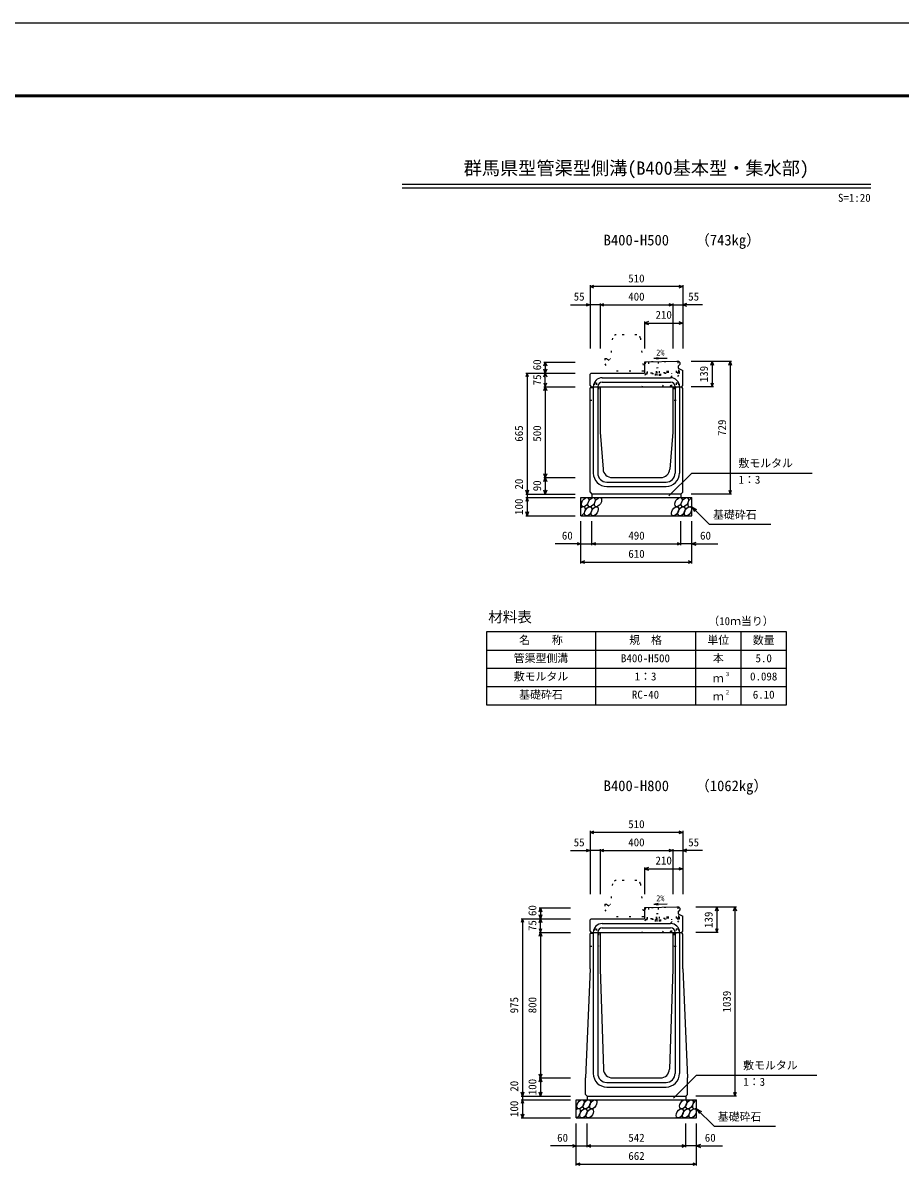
# Model space of a CAD drawing. Units: millimetres, scale not verified. Extents: x -12600 to 12600, y -5940 to 5940.
# Drawn here: x 827 to 5654, y -413 to 5940 of the extents above; entities that cross this region are included whole.
import ezdxf
from ezdxf.enums import TextEntityAlignment as Align

# ---------------------------------------------------------------- set-up
doc = ezdxf.new("R2010")
doc.units = ezdxf.units.MM
doc.header["$LTSCALE"] = 40
doc.linetypes.add('DOTTED', pattern=[1.75, 0.25, -1.5])
for name, color, linetype, lineweight in [('0-0_DIM', 7, 'Continuous', 25), ('0-1_Defpoints', 5, 'Continuous', 25), ('0-2_HATCH', 6, 'Continuous', 25), ('0-3_HYO', 3, 'Continuous', 25), ('0-4_HYO2', 4, 'Continuous', 25), ('0-5_OUTLINE', 3, 'Continuous', 25), ('0-6_OUTLINE2', 4, 'Continuous', 25), ('0-7_TXT', 7, 'Continuous', 25), ('0-8_WAKU', 3, 'Continuous', 25)]:
    doc.layers.add(name, color=color, linetype=linetype, lineweight=lineweight)
doc.styles.add('ＭＳ ゴシック', font='')
doc.styles.get('ＭＳ ゴシック').set_extended_font_data('MS Gothic')

msp = doc.modelspace()

# ---------------------------------------------------------------- linework, layer by layer
at = {"layer": '0-0_DIM'}
for p, q in [((3945, 4498.96), (3945, 4151.46)), ((4455, 4491.46), (3945, 4491.46)), ((4455, 4498.96), (4455, 4151.46)), ((3836.62, 4391.46), (3945, 4391.46)), ((4000, 4391.46), (3945, 4391.46)), ((4000, 4398.96), (4000, 4151.46)), ((4000, 4391.46), (4400, 4391.46)), ((4400, 4398.96), (4400, 4151.46)), ((4400, 4391.46), (4455, 4391.46)), ((4563.38, 4391.46), (4455, 4391.46)), ((4245, 4298.96), (4245, 4151.46)), ((4245, 4291.46), (4455, 4291.46)), ((3691.5, 4076.46), (3864, 4076.46)), ((3699, 4076.46), (3699, 4016.46)), ((4723.5, 4080.46), (4501, 4080.46)), ((4616, 4080.46), (4616, 3941.46)), ((4716, 4080.46), (4716, 3351.46)), ((3591.5, 4016.46), (3864, 4016.46)), ((3599, 4016.46), (3599, 3351.46)), ((3699, 3941.46), (3699, 4016.46)), ((3691.5, 3941.46), (3864, 3941.46)), ((3699, 3941.46), (3699, 3441.46)), ((4623.5, 3941.46), (4501, 3941.46)), ((3691.5, 3441.46), (3864, 3441.46)), ((3699, 3441.46), (3699, 3351.46)), ((4378.77, 3340.65), (4505, 3466.89)), ((4505, 3466.89), (5166.46, 3466.89)), ((3591.5, 3351.46), (3864, 3351.46)), ((3591.5, 3331.46), (3864, 3331.46)), ((3599, 3351.46), (3599, 3331.46)), ((3599, 3331.46), (3599, 3231.46)), ((4723.5, 3351.46), (4501, 3351.46)), ((4505, 3281.46), (4600.76, 3185.71)), ((4505, 3281.46), (4530.98, 3266.46)), ((4505, 3281.46), (4520, 3255.48)), ((3591.5, 3231.46), (3864, 3231.46)), ((3895, 2970.1), (3895, 3201.46)), ((3955, 3070.1), (3955, 3201.46)), ((4445, 3070.1), (4445, 3201.46)), ((4505, 2970.1), (4505, 3201.46)), ((4600.76, 3185.71), (4938.31, 3185.71)), ((3895, 3077.6), (3753.21, 3077.6)), ((3895, 3077.6), (3955, 3077.6)), ((3955, 3077.6), (4445, 3077.6)), ((4505, 3077.6), (4445, 3077.6)), ((4505, 3077.6), (4646.79, 3077.6)), ((3895, 2977.6), (4505, 2977.6)), ((3945, 1498.96), (3945, 1151.46)), ((4455, 1491.46), (3945, 1491.46)), ((4455, 1498.96), (4455, 1151.46)), ((4000, 1398.96), (4000, 1151.46)), ((4400, 1398.96), (4400, 1151.46)), ((3836.62, 1391.46), (3945, 1391.46)), ((4000, 1391.46), (3945, 1391.46)), ((4000, 1391.46), (4400, 1391.46)), ((4400, 1391.46), (4455, 1391.46)), ((4563.38, 1391.46), (4455, 1391.46)), ((4245, 1298.96), (4245, 1151.46)), ((4245, 1291.46), (4455, 1291.46)), ((4749.5, 1080.46), (4527, 1080.46)), ((4642, 1080.46), (4642, 941.46)), ((4742, 1080.46), (4742, 41.46)), ((3665.5, 1076.46), (3838, 1076.46)), ((3673, 1076.46), (3673, 1016.46)), ((3565.5, 1016.46), (3838, 1016.46)), ((3573, 1016.46), (3573, 41.46)), ((3673, 941.46), (3673, 1016.46)), ((3665.5, 941.46), (3838, 941.46)), ((3673, 941.46), (3673, 141.46)), ((4649.5, 941.46), (4527, 941.46)), ((3665.5, 141.46), (3838, 141.46)), ((3673, 141.46), (3673, 41.46)), ((4404.77, 30.65), (4531, 156.89)), ((4531, 156.89), (5192.46, 156.89)), ((3565.5, 41.46), (3838, 41.46)), ((3565.5, 21.46), (3838, 21.46)), ((3573, 41.46), (3573, 21.46)), ((3573, 21.46), (3573, -78.54)), ((4749.5, 41.46), (4527, 41.46)), ((4531, -28.54), (4626.76, -124.29)), ((4531, -28.54), (4556.98, -43.54)), ((4531, -28.54), (4546, -54.52)), ((3565.5, -78.54), (3838, -78.54)), ((3869, -339.9), (3869, -108.54)), ((3929, -239.9), (3929, -108.54)), ((4471, -239.9), (4471, -108.54)), ((4531, -339.9), (4531, -108.54)), ((4626.76, -124.29), (4964.31, -124.29)), ((3869, -232.4), (3727.21, -232.4)), ((3869, -232.4), (3929, -232.4)), ((3929, -232.4), (4471, -232.4)), ((4531, -232.4), (4471, -232.4)), ((4531, -232.4), (4672.79, -232.4)), ((3869, -332.4), (4531, -332.4))]:
    msp.add_line(p, q, dxfattribs=at)
for points in [[(3966.14, 4483.77), (3945, 4491.46), (3966.14, 4499.16)], [(4433.86, 4499.16), (4455, 4491.46), (4433.86, 4483.77)], [(3923.86, 4399.16), (3945, 4391.46), (3923.86, 4383.77)], [(4021.14, 4383.77), (4000, 4391.46), (4021.14, 4399.16)], [(4378.86, 4399.16), (4400, 4391.46), (4378.86, 4383.77)], [(4476.14, 4399.16), (4455, 4391.46), (4476.14, 4383.77)], [(4266.14, 4299.16), (4245, 4291.46), (4266.14, 4283.77)], [(4433.86, 4299.16), (4455, 4291.46), (4433.86, 4283.77)], [(3691.3, 4055.32), (3699, 4076.46), (3706.7, 4055.32)], [(4608.3, 4059.32), (4616, 4080.46), (4623.7, 4059.32)], [(4708.3, 4059.32), (4716, 4080.46), (4723.7, 4059.32)], [(3606.7, 3995.32), (3599, 4016.46), (3591.3, 3995.32)], [(3706.7, 4037.61), (3699, 4016.46), (3691.3, 4037.61)], [(3691.3, 3995.32), (3699, 4016.46), (3706.7, 3995.32)], [(3691.3, 3962.61), (3699, 3941.46), (3706.7, 3962.61)], [(3691.3, 3920.32), (3699, 3941.46), (3706.7, 3920.32)], [(4608.3, 3962.61), (4616, 3941.46), (4623.7, 3962.61)], [(3706.7, 3462.61), (3699, 3441.46), (3691.3, 3462.61)], [(3691.3, 3420.32), (3699, 3441.46), (3706.7, 3420.32)], [(3606.7, 3372.61), (3599, 3351.46), (3591.3, 3372.61)], [(3706.7, 3372.61), (3699, 3351.46), (3691.3, 3372.61)], [(4708.3, 3372.61), (4716, 3351.46), (4723.7, 3372.61)], [(3606.7, 3310.32), (3599, 3331.46), (3591.3, 3310.32)], [(3606.7, 3252.61), (3599, 3231.46), (3591.3, 3252.61)], [(3873.86, 3085.29), (3895, 3077.6), (3873.86, 3069.9)], [(3976.14, 3069.9), (3955, 3077.6), (3976.14, 3085.29)], [(4423.86, 3085.29), (4445, 3077.6), (4423.86, 3069.9)], [(4526.14, 3085.29), (4505, 3077.6), (4526.14, 3069.9)], [(3916.14, 2969.9), (3895, 2977.6), (3916.14, 2985.29)], [(4483.86, 2985.29), (4505, 2977.6), (4483.86, 2969.9)], [(3966.14, 1483.77), (3945, 1491.46), (3966.14, 1499.16)], [(4433.86, 1499.16), (4455, 1491.46), (4433.86, 1483.77)], [(3923.86, 1399.16), (3945, 1391.46), (3923.86, 1383.77)], [(4021.14, 1383.77), (4000, 1391.46), (4021.14, 1399.16)], [(4378.86, 1399.16), (4400, 1391.46), (4378.86, 1383.77)], [(4476.14, 1399.16), (4455, 1391.46), (4476.14, 1383.77)], [(4266.14, 1299.16), (4245, 1291.46), (4266.14, 1283.77)], [(4433.86, 1299.16), (4455, 1291.46), (4433.86, 1283.77)], [(4634.3, 1059.32), (4642, 1080.46), (4649.7, 1059.32)], [(4734.3, 1059.32), (4742, 1080.46), (4749.7, 1059.32)], [(3665.3, 1055.32), (3673, 1076.46), (3680.7, 1055.32)], [(3680.7, 1037.61), (3673, 1016.46), (3665.3, 1037.61)], [(3580.7, 995.32), (3573, 1016.46), (3565.3, 995.32)], [(3665.3, 995.32), (3673, 1016.46), (3680.7, 995.32)], [(3665.3, 962.61), (3673, 941.46), (3680.7, 962.61)], [(4634.3, 962.61), (4642, 941.46), (4649.7, 962.61)], [(3665.3, 920.32), (3673, 941.46), (3680.7, 920.32)], [(3680.7, 162.61), (3673, 141.46), (3665.3, 162.61)], [(3665.3, 120.32), (3673, 141.46), (3680.7, 120.32)], [(3580.7, 62.61), (3573, 41.46), (3565.3, 62.61)], [(3580.7, 0.32), (3573, 21.46), (3565.3, 0.32)], [(3680.7, 62.61), (3673, 41.46), (3665.3, 62.61)], [(4734.3, 62.61), (4742, 41.46), (4749.7, 62.61)], [(3580.7, -57.39), (3573, -78.54), (3565.3, -57.39)], [(3847.86, -224.71), (3869, -232.4), (3847.86, -240.1)], [(3950.14, -240.1), (3929, -232.4), (3950.14, -224.71)], [(4449.86, -224.71), (4471, -232.4), (4449.86, -240.1)], [(4552.14, -224.71), (4531, -232.4), (4552.14, -240.1)], [(3890.14, -340.1), (3869, -332.4), (3890.14, -324.71)], [(4509.86, -324.71), (4531, -332.4), (4509.86, -340.1)]]:
    msp.add_lwpolyline(points, dxfattribs=at)
at = {"layer": '0-1_Defpoints'}
msp.add_lwpolyline([(-4200, -5940), (12600, -5940), (12600, 5940), (-4200, 5940)], close=True, dxfattribs=at)
at = {"layer": '0-2_HATCH', "linetype": 'DOTTED'}
for p, q in [((4432.46, 4080.32), (4256, 4076.69)), ((4258.35, 4011.22), (4257, 4076.71)), ((4261.25, 4015.78), (4260, 4076.77)), ((4267, 4076.91), (4268.25, 4015.92)), ((4313.24, 4016.85), (4311.99, 4077.84)), ((4318.98, 4077.98), (4320.24, 4017)), ((4369.23, 4018.01), (4367.97, 4078.99)), ((4376.23, 4018.15), (4374.97, 4079.14)), ((4421.22, 4019.08), (4419.96, 4080.07)), ((4426.96, 4080.21), (4428.22, 4019.22)), ((4431.46, 4080.3), (4435.96, 4080.4)), ((4432.63, 4023.81), (4431.46, 4080.3)), ((4437.25, 4017.91), (4435.96, 4080.4)), ((4428.22, 4019.22), (4258.26, 4015.72)), ((4434.31, 4014.85), (4258.35, 4011.22)), ((4312.04, 4012.33), (4312.24, 4002.33)), ((4325.89, 4012.61), (4326.1, 4002.61)), ((4326.87, 4017.13), (4326.27, 4046.13)), ((4432.46, 1080.32), (4256, 1076.69)), ((4426.96, 1080.21), (4428.22, 1019.22)), ((4431.46, 1080.3), (4435.96, 1080.4)), ((4432.63, 1023.81), (4431.46, 1080.3)), ((4437.25, 1017.91), (4435.96, 1080.4)), ((4258.35, 1011.22), (4257, 1076.71)), ((4428.22, 1019.22), (4258.26, 1015.72)), ((4261.25, 1015.78), (4260, 1076.77)), ((4267, 1076.91), (4268.25, 1015.92)), ((4313.24, 1016.85), (4311.99, 1077.84)), ((4318.98, 1077.98), (4320.24, 1017)), ((4326.87, 1017.13), (4326.27, 1046.13)), ((4369.23, 1018.01), (4367.97, 1078.99)), ((4376.23, 1018.15), (4374.97, 1079.14)), ((4421.22, 1019.08), (4419.96, 1080.07)), ((4434.31, 1014.85), (4258.35, 1011.22)), ((4312.04, 1012.33), (4312.24, 1002.33)), ((4325.89, 1012.61), (4326.1, 1002.61))]:
    msp.add_line(p, q, dxfattribs=at)
for points in [[(4256, 4076.69), (4248, 4076.52), (4249.34, 4011.53), (4258.34, 4011.72)], [(4310.87, 4016.8), (4310.28, 4045.8), (4326.27, 4046.13)], [(4256, 1076.69), (4248, 1076.52), (4249.34, 1011.53), (4258.34, 1011.72)], [(4310.87, 1016.8), (4310.28, 1045.8), (4326.27, 1046.13)]]:
    msp.add_lwpolyline(points, dxfattribs=at)
for points in [[(4305.11, 4012.18), (4332.82, 4012.76), (4333.03, 4002.76), (4305.32, 4002.19)], [(4305.11, 1012.18), (4332.82, 1012.76), (4333.03, 1002.76), (4305.32, 1002.19)]]:
    msp.add_lwpolyline(points, close=True, dxfattribs=at)
for centre, radius in [((4428.13, 4023.72), 4.5), ((4434.25, 4017.85), 3), ((4428.13, 1023.72), 4.5), ((4434.25, 1017.85), 3)]:
    msp.add_arc(centre, radius, 271.18119, 1.18119, dxfattribs=at)
at = {"layer": '0-2_HATCH'}
for centre in [(3917.89, 3306.46), (3953.37, 3306.46), (3988.84, 3306.46), (4431.05, 3306.46), (4466.52, 3306.46), (3934.77, 3256.46), (3970.25, 3256.46), (4412.45, 3256.46), (4447.93, 3256.46), (4483.41, 3256.46), (3891.89, -3.54), (3927.37, -3.54), (3962.84, -3.54), (4457.05, -3.54), (4492.52, -3.54), (3908.77, -53.54), (3944.25, -53.54), (4438.45, -53.54), (4473.93, -53.54), (4509.41, -53.54)]:
    msp.add_ellipse(centre, major_axis=(14.54, 23.54), ratio=0.5792, dxfattribs=at)
for centre, start_param, end_param in [((4502, 3306.46), 0.6666252, 4.1103269), ((3899.3, 3256.46), 3.7419964, 7.318141), ((4528, -3.54), 0.6666252, 4.1103269), ((3873.3, -53.54), 3.7419964, 7.318141)]:
    msp.add_ellipse(centre, major_axis=(14.54, 23.54), ratio=0.5792, start_param=start_param, end_param=end_param, dxfattribs=at)
at = {"layer": '0-3_HYO'}
for p, q in [((3975, 2593.36), (3975, 2193.36)), ((4525, 2593.36), (4525, 2193.36)), ((4775, 2593.36), (4775, 2193.36)), ((3375, 2493.36), (5025, 2493.36))]:
    msp.add_line(p, q, dxfattribs=at)
msp.add_lwpolyline([(3375, 2193.36), (5025, 2193.36), (5025, 2593.36), (3375, 2593.36)], close=True, dxfattribs=at)
at = {"layer": '0-4_HYO2'}
for p, q in [((3375, 2393.36), (5025, 2393.36)), ((3375, 2293.36), (5025, 2293.36))]:
    msp.add_line(p, q, dxfattribs=at)
at = {"layer": '0-5_OUTLINE', "linetype": 'DOTTED'}
for p, q in [((4068.19, 4208.41), (4057, 4096.46)), ((4201.9, 4226.46), (4088.1, 4226.46)), ((4221.8, 4208.45), (4240, 4026.46)), ((4027, 4096.46), (4027, 4066.46)), ((4027, 4096.46), (4035, 4096.46)), ((4027, 4066.46), (4050, 4026.46)), ((4240, 4026.46), (4050, 4026.46)), ((4068.19, 1208.41), (4057, 1096.46)), ((4201.9, 1226.46), (4088.1, 1226.46)), ((4221.8, 1208.45), (4240, 1026.46)), ((4027, 1096.46), (4027, 1066.46)), ((4027, 1096.46), (4035, 1096.46)), ((4027, 1066.46), (4050, 1026.46)), ((4240, 1026.46), (4050, 1026.46))]:
    msp.add_line(p, q, dxfattribs=at)
at = {"layer": '0-5_OUTLINE'}
for p, q in [((4433, 4080.34), (4245, 4076.46)), ((4245, 4076.46), (4245, 4016.46)), ((4433, 4080.34), (4439, 4074.46)), ((4439, 4074.46), (4439, 4063.46)), ((3945, 4010.46), (3951, 4016.46)), ((3945, 3947.46), (3945, 4010.46)), ((3951, 4016.46), (4245, 4016.46)), ((4430, 4053.46), (4439, 4063.46)), ((4430, 4053.46), (4430, 4043.46)), ((4430, 4043.46), (4455, 4030.46)), ((4455, 3947.46), (4455, 4030.46)), ((3945, 3947.46), (3951, 3941.46)), ((3945, 3931.46), (3950, 3941.46)), ((3950, 3941.46), (4450, 3941.46)), ((4400, 3941.46), (4400, 3691.46)), ((4449, 3941.46), (4455, 3947.46)), ((4455, 3931.46), (4450, 3941.46)), ((3945, 3361.46), (3945, 3931.46)), ((4455, 3361.46), (4455, 3931.46)), ((4400, 3691.46), (4383.68, 3487.48)), ((4066.16, 3441.46), (4333.84, 3441.46)), ((3895, 3331.46), (4505, 3331.46)), ((3895, 3231.46), (3895, 3331.46)), ((3945, 3361.46), (3955, 3351.46)), ((4445, 3351.46), (3955, 3351.46)), ((3955, 3351.46), (3955, 3331.46)), ((4445, 3351.46), (4455, 3361.46)), ((4445, 3351.46), (4445, 3331.46)), ((4505, 3231.46), (4505, 3331.46)), ((3895, 3231.46), (4505, 3231.46)), ((4433, 1080.34), (4245, 1076.46)), ((4433, 1080.34), (4439, 1074.46)), ((4245, 1076.46), (4245, 1016.46)), ((4430, 1053.46), (4439, 1063.46)), ((4430, 1053.46), (4430, 1043.46)), ((4430, 1043.46), (4455, 1030.46)), ((4439, 1074.46), (4439, 1063.46)), ((4455, 947.46), (4455, 1030.46)), ((3945, 1010.46), (3951, 1016.46)), ((3945, 947.46), (3945, 1010.46)), ((3951, 1016.46), (4245, 1016.46)), ((3945, 947.46), (3951, 941.46)), ((3945, 931.46), (3950, 941.46)), ((3945, 741.46), (3945, 931.46)), ((3950, 941.46), (4450, 941.46)), ((4000, 941.46), (4000, 741.46)), ((4400, 941.46), (4400, 741.46)), ((4449, 941.46), (4455, 947.46)), ((4455, 931.46), (4450, 941.46)), ((4455, 741.46), (4455, 931.46)), ((3945, 741.46), (3920, 141.46)), ((4000, 741.46), (4018.39, 189.8)), ((4400, 741.46), (4381.61, 189.8)), ((4455, 741.46), (4480, 141.46)), ((3920, 50.46), (3920, 141.46)), ((4068.36, 141.46), (4331.64, 141.46)), ((4480, 50.46), (4480, 141.46)), ((3869, 21.46), (4531, 21.46)), ((3869, -78.54), (3869, 21.46)), ((3929, 41.46), (3920, 50.46)), ((3929, 41.46), (3929, 21.46)), ((4471, 41.46), (4471, 21.46)), ((4531, -78.54), (4531, 21.46)), ((3869, -78.54), (4531, -78.54))]:
    msp.add_line(p, q, dxfattribs=at)
at = {"layer": '0-5_OUTLINE', "linetype": 'DOTTED'}
for points in [[(4035, 4096.46), (4045, 4086.46), (4055, 4096.46), (4057, 4096.46)], [(4035, 1096.46), (4045, 1086.46), (4055, 1096.46), (4057, 1096.46)]]:
    msp.add_lwpolyline(points, dxfattribs=at)
at = {"layer": '0-5_OUTLINE'}
for points in [[(4000, 3941.46), (4000, 3691.46), (4016.32, 3487.48)], [(3929, 41.46), (4471, 41.46), (4480, 50.46)]]:
    msp.add_lwpolyline(points, dxfattribs=at)
at = {"layer": '0-5_OUTLINE', "linetype": 'DOTTED'}
for centre, start, end in [((4088.1, 4206.46), 90, 174.40835), ((4201.9, 4206.46), 4.08463, 90), ((4088.1, 1206.46), 90, 174.40835), ((4201.9, 1206.46), 4.08463, 90)]:
    msp.add_arc(centre, 20, start, end, dxfattribs=at)
at = {"layer": '0-5_OUTLINE'}
for centre, start, end in [((4066.16, 3491.46), 184.57392, 270), ((4333.84, 3491.46), 270, 355.42608), ((4068.36, 191.46), 181.90915, 270), ((4331.64, 191.46), 270, 358.09085)]:
    msp.add_arc(centre, 50, start, end, dxfattribs=at)
at = {"layer": '0-6_OUTLINE2', "linetype": 'DOTTED'}
for p, q in [((4249.33, 4012.04), (4230, 3941.46)), ((4343.11, 3941.46), (4431.47, 4042.7)), ((4385.65, 3941.46), (4453.37, 4031.31)), ((4395, 3941.46), (4395, 4014.04)), ((3969, 3961.96), (3981, 3961.96)), ((3969, 3961.96), (3969, 3936.96)), ((3981, 3961.96), (3981, 3936.96)), ((4419, 3961.96), (4431, 3961.96)), ((4419, 3961.96), (4419, 3936.96)), ((4431, 3961.96), (4431, 3936.96)), ((3947.75, 3936.96), (3992, 3936.96)), ((3992, 3936.96), (3992, 3866.46)), ((4408, 3936.96), (4408, 3866.46)), ((4408, 3936.96), (4452.25, 3936.96)), ((3945, 3866.46), (3992, 3866.46)), ((4408, 3866.46), (4455, 3866.46)), ((4343.11, 941.46), (4431.47, 1042.7)), ((4385.65, 941.46), (4453.37, 1031.31)), ((3969, 961.96), (3981, 961.96)), ((3969, 961.96), (3969, 936.96)), ((3981, 961.96), (3981, 936.96)), ((4249.33, 1012.04), (4230, 941.46)), ((4395, 941.46), (4395, 1014.04)), ((4419, 961.96), (4431, 961.96)), ((4419, 961.96), (4419, 936.96)), ((4431, 961.96), (4431, 936.96)), ((3947.75, 936.96), (3992, 936.96)), ((3992, 936.96), (3992, 866.46)), ((4408, 936.96), (4408, 866.46)), ((4408, 936.96), (4452.25, 936.96)), ((3945, 866.46), (3992, 866.46)), ((4408, 866.46), (4455, 866.46))]:
    msp.add_line(p, q, dxfattribs=at)
at = {"layer": '0-6_OUTLINE2'}
for p, q in [((3963, 3941.46), (3963, 3466.46)), ((3987, 3941.46), (3987, 3466.46)), ((4012, 3990.46), (4388, 3990.46)), ((4012, 3966.46), (4388, 3966.46)), ((4413, 3941.46), (4413, 3466.46)), ((4437, 3941.46), (4437, 3466.46)), ((4037, 3416.46), (4363, 3416.46)), ((4037, 3392.46), (4363, 3392.46)), ((4012, 990.46), (4388, 990.46)), ((4012, 966.46), (4388, 966.46)), ((3963, 941.46), (3963, 165.46)), ((3987, 941.46), (3987, 166.46)), ((4413, 941.46), (4413, 166.46)), ((4437, 941.46), (4437, 165.46)), ((4037, 116.46), (4363, 116.46)), ((4037, 91.46), (4363, 91.46))]:
    msp.add_line(p, q, dxfattribs=at)
for centre, radius, start, end in [((4012, 3941.46), 49, 90, 180), ((4012, 3941.46), 25, 90, 180), ((4388, 3941.46), 49, 0, 90), ((4388, 3941.46), 25, 0, 90), ((4037, 3466.46), 74, 180, 270), ((4037, 3466.46), 50, 180, 270), ((4363, 3466.46), 50, 270, 0), ((4363, 3466.46), 74, 270, 0), ((4012, 941.46), 49, 90, 180), ((4012, 941.46), 25, 90, 180), ((4388, 941.46), 49, 0, 90), ((4388, 941.46), 25, 0, 90), ((4037, 165.46), 74, 180, 270), ((4037, 166.46), 50, 180, 270), ((4363, 166.46), 50, 270, 0), ((4363, 165.46), 74, 270, 0)]:
    msp.add_arc(centre, radius, start, end, dxfattribs=at)
at = {"layer": '0-7_TXT'}
for p, q in [((2911.64, 5054.39), (5488.36, 5054.39)), ((2911.64, 5035.19), (5488.36, 5035.19)), ((4295.19, 4097.42), (4318.74, 4102.04)), ((4295.19, 4097.42), (4369.33, 4098.83)), ((4295.19, 4097.42), (4318.9, 4093.71)), ((4295.19, 1097.42), (4318.74, 1102.04)), ((4295.19, 1097.42), (4369.33, 1098.83)), ((4295.19, 1097.42), (4318.9, 1093.71))]:
    msp.add_line(p, q, dxfattribs=at)
at = {"layer": '0-8_WAKU', "lineweight": 50}
msp.add_lwpolyline([(-3800, -5540), (12200, -5540), (12200, 5540), (-3800, 5540)], close=True, dxfattribs=at)

# ---------------------------------------------------------------- texts
at = {"layer": '0-0_DIM', "style": 'ＭＳ ゴシック'}
for s, p in [('510', (4155, 4501.46)), ('55', (3855.16, 4401.46)), ('400', (4155, 4401.46)), ('55', (4484.84, 4401.46)), ('210', (4305, 4301.46)), ('敷モルタル', (4760.6, 3485.62)), ('1：3', (4761.6, 3394.93)), ('基礎砕石', (4621.32, 3202.88)), ('60', (3790, 3087.6)), ('490', (4155.53, 3087.6)), ('60', (4550, 3087.6)), ('610', (4155.53, 2987.6)), ('510', (4155, 1501.46)), ('55', (3855.16, 1401.46)), ('400', (4155, 1401.46)), ('55', (4484.84, 1401.46)), ('210', (4305, 1301.46)), ('敷モルタル', (4786.6, 175.62)), ('1：3', (4787.6, 84.93)), ('基礎砕石', (4647.32, -107.12)), ('60', (3764, -222.4)), ('542', (4155.53, -222.4)), ('60', (4576, -222.4)), ('662', (4155.53, -322.4))]:
    msp.add_text(s, height=43.99, dxfattribs=at).set_placement(p, align=Align.BOTTOM_LEFT)
for s, p in [('60', (3689, 4031.46)), ('75', (3689, 3948.96)), ('139', (4606, 3965.96)), ('729', (4706, 3670.96)), ('665', (3589, 3638.96)), ('500', (3689, 3638.96)), ('20', (3589, 3375.78)), ('90', (3689, 3366.46)), ('100', (3589, 3236.46)), ('60', (3663, 1031.46)), ('139', (4632, 965.96)), ('75', (3663, 948.96)), ('975', (3563, 496.71)), ('800', (3663, 496.71)), ('1039', (4732, 500.96)), ('100', (3663, 46.46)), ('20', (3563, 65.78)), ('100', (3563, -73.54))]:
    msp.add_text(s, height=43.99, rotation=90, dxfattribs=at).set_placement(p, align=Align.BOTTOM_LEFT)
at = {"layer": '0-7_TXT', "style": 'ＭＳ ゴシック'}
for s, height, p in [('群馬県型管渠型側溝(B400基本型・集水部)', 73.31, (3250, 5084.39)), ('S', 43.99, (5308.36, 4944.39)), ('=', 43.99, (5338.36, 4944.39)), ('1', 43.99, (5368.36, 4944.39)), (':', 43.99, (5398.36, 4944.39)), ('2', 43.99, (5428.36, 4944.39)), ('0', 43.99, (5458.36, 4944.39)), ('B400-H500', 58.65, (4020, 4700.44)), ('（743kg）', 58.65, (4523.7, 4700.44)), ('2%', 32.99, (4309.14, 4102.9)), ('材料表', 58.65, (3385, 2628.36)), ('（10ｍ当り）', 43.99, (4595, 2617.36)), ('名\u3000\u3000称', 43.99, (3555, 2513.36)), ('規\u3000格', 43.99, (4160, 2513.36)), ('単位', 43.99, (4590, 2513.36)), ('数量', 43.99, (4840, 2513.36)), ('管渠型側溝', 43.99, (3525, 2413.36)), ('B400-H500', 43.99, (4115, 2413.36)), ('本', 43.99, (4620, 2413.36)), ('5.0', 43.99, (4855, 2413.36)), ('敷モルタル', 43.99, (3525, 2313.36)), ('1：3', 43.99, (4190, 2313.36)), ('３', 21.99, (4685.54, 2343.73)), ('0.098', 43.99, (4825, 2313.36)), ('ｍ', 43.99, (4620, 2303.36)), ('基礎砕石', 43.99, (3555, 2213.36)), ('RC-40', 43.99, (4175, 2213.36)), ('ｍ', 43.99, (4620, 2203.36)), ('２', 21.99, (4685.54, 2243.73)), ('6.10', 43.99, (4840, 2213.36)), ('（1062kg）', 58.65, (4523.7, 1700.44)), ('B400-H800', 58.65, (4020, 1700.44)), ('2%', 32.99, (4309.14, 1102.9))]:
    msp.add_text(s, height=height, dxfattribs=at).set_placement(p, align=Align.BOTTOM_LEFT)

doc.saveas('drawing.dxf')
